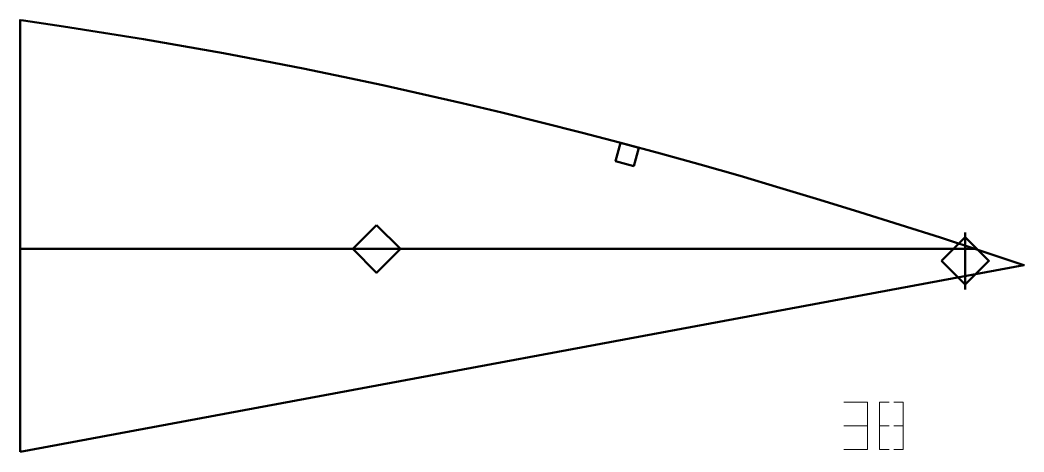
# Model space of a CAD drawing. Header units: metres. Extents: x 432 to 643, y 157 to 248.
import ezdxf

# ---------------------------------------------------------------- set-up
doc = ezdxf.new("R2010")
doc.units = ezdxf.units.M
doc.layers.add('Layer', color=1, linetype='Continuous', lineweight=50)
doc.layers.add('NumLabel', color=1, linetype='Continuous', lineweight=15)

msp = doc.modelspace()

# ---------------------------------------------------------------- linework, layer by layer
at = {"layer": 'Layer', "color": 7}
for p, q in [((630.76, 191.49), (630.76, 203.49)), ((630.76, 194.29), (630.76, 200.68)), ((432.05, 200), (632.84, 200)), ((501.01, 200), (513.01, 200))]:
    msp.add_line(p, q, dxfattribs=at)
at = {"layer": 'Layer'}
for points in [[(432.05, 157.31), (643.12, 196.59), (643.12, 196.59), (642.65, 196.75), (634.08, 199.59), (625.56, 202.38), (617.08, 205.1), (608.63, 207.76), (600.21, 210.36), (591.82, 212.88), (583.44, 215.34), (575.08, 217.73), (566.73, 220.05), (558.39, 222.31), (550.05, 224.5), (541.71, 226.62), (533.37, 228.67), (525.03, 230.66), (516.68, 232.57), (508.33, 234.42), (499.97, 236.21), (491.6, 237.92), (483.22, 239.57), (474.83, 241.15), (466.43, 242.66), (458.02, 244.11), (449.61, 245.48), (441.18, 246.79), (432.75, 248.03), (432.05, 248.13), (432.05, 157.31)], [(561.13, 217.43), (557.27, 218.47), (558.32, 222.33), (562.18, 221.29), (561.13, 217.43)], [(507.01, 205), (512.01, 200), (507.01, 195), (502.01, 200), (507.01, 205)], [(625.76, 197.49), (630.76, 202.49), (635.76, 197.49), (630.76, 192.49), (625.76, 197.49)]]:
    msp.add_lwpolyline(points, close=True, dxfattribs=at)
at = {"layer": 'NumLabel', "color": 1}
for points in [[(605.26, 167.79), (610.26, 167.79), (610.26, 162.79), (605.26, 162.79), (610.26, 162.79), (610.26, 157.79), (605.26, 157.79)], [(614.76, 167.79), (612.76, 167.79), (612.76, 157.79), (614.76, 157.79)], [(615.76, 157.79), (617.76, 157.79), (617.76, 167.79), (615.76, 167.79)], [(612.76, 162.79), (614.76, 162.79)], [(615.76, 162.79), (617.76, 162.79)]]:
    msp.add_lwpolyline(points, dxfattribs=at)

doc.saveas('drawing.dxf')
